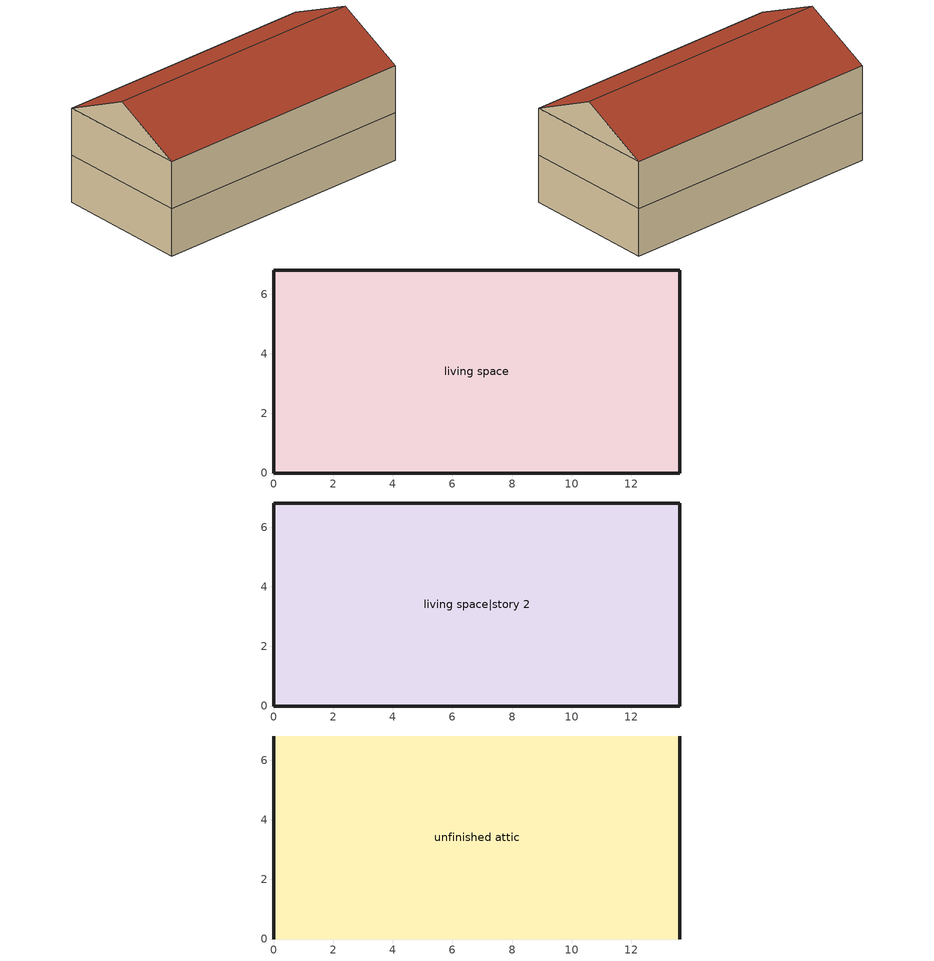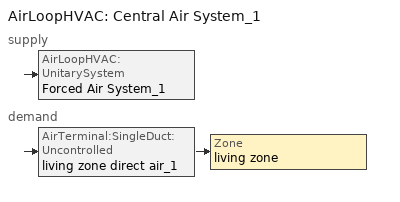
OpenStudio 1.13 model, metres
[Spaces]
living space
 floor ground: 0,0 0,6.82 13.63,6.82 13.63,0 z0
 wall outside: 0,6.82 0,0 13.63,0 13.63,6.82 0,6.82 z0:2.44
living space|story 2
 floor to living space: 0,0 0,6.82 13.63,6.82 13.63,0 z2.44
 wall outside: 0,6.82 0,0 13.63,0 13.63,6.82 0,6.82 z2.44:4.88
unfinished attic
 floor to living space|story 2: 0,6.82 13.63,6.82 13.63,0 0,0 z4.88
 wall outside: 0,3.41,6.58 0,6.82,4.88 0,0,4.88; 13.63,3.41,6.58 13.63,0,4.88 13.63,6.82,4.88
 roof outside: 13.63,3.41,6.58 0,3.41,6.58 0,0,4.88 13.63,0,4.88; 0,3.41,6.58 13.63,3.41,6.58 13.63,6.82,4.88 0,6.82,4.88
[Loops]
AirLoopHVAC 'Central Air System_1'
 supply: AirLoopHVAC:UnitarySystem 'Forced Air System_1'
 demand: AirTerminal:SingleDuct:Uncontrolled 'living zone direct air_1' > Zone 'living zone'
[Building]
Building: Standards Number of Stories=2; Standards Number of Above Ground Stories=2; Standards Building Type=SingleFamilyDetached; Standards Number of Living Units=1
[Site]
Denver Intl Ap_CO_USA: Latitude {deg}=39.83; Longitude {deg}=-104.65; Time Zone {hr}=-7; Elevation {m}=1650
[ClimateZones]
Climate Zone Institution Name 2=Building America; Climate Zone Document Year 2=0; Climate Zone Value 2=Cold
[SizingPeriod:DesignDay] Barometric Pressure {Pa}=83011; Sky Clearness=0; Rain Indicator=0; Snow Indicator=0; Day of Month=21; Daylight Saving Time Indicator=0; Humidity Indicating Type=Wetbulb; Dry-Bulb Temperature Range Modifier Type=DefaultMultipliers
Name | Maximum Dry-Bulb Temperature {C} | Daily Dry-Bulb Temperature Range {deltaC} | Humidity Indicating Conditions at Maximum Dry-Bulb | Wind Speed {m/s} | Wind Direction {deg} | Month | Day Type | Solar Model Indicator | ASHRAE Taub | ASHRAE Taud
Denver Intl Ap Ann Htg 99% Condns DB | -14 | 0 | -14 | 3.3 | 160 | 12 | WinterDesignDay | ASHRAEClearSky
Denver Intl Ap Ann Clg 1% Condns DB=>MWB | 33.2 | 15.2 | 15.6 | 4.2 | 80 | 7 | SummerDesignDay | ASHRAETau | 0.424 | 2.012
Denver Intl Ap Ann Clg 1% Condns WB=>MDB | 27 | 15.2 | 17.6 | 4.2 | 80 | 7 | SummerDesignDay | ASHRAETau | 0.424 | 2.012
[Site:WaterMainsTemperature]
Calculation Method=Correlation; Annual Average Outdoor Air Temperature {C}=10.8753; Maximum Difference In Monthly Average Outdoor Air Temperatures {deltaC}=23.1524
[Site:GroundTemperature:BuildingSurface]
6.71221, 4.9416, 4.79814, 5.63626, 9.00496, 12.3608, 15.2732, 17.1228, 17.2883, 15.7979, 12.9685, 9.71588
[Site:GroundTemperature:Deep]
10.8753, 10.8753, 10.8753, 10.8753, 10.8753, 10.8753, 10.8753, 10.8753, 10.8753, 10.8753, 10.8753, 10.8753
[ThermalZone] Use Ideal Air Loads=No
Name | Thermostat
living zone | living zone temperature setpoint
unfinished attic zone
[Sizing:Zone] Zone Cooling Design Supply Air Temperature Input Method=SupplyAirTemperature; Zone Cooling Design Supply Air Temperature {C}=14; Zone Cooling Design Supply Air Temperature Difference {deltaC}=11.11; Zone Heating Design Supply Air Temperature Input Method=SupplyAirTemperature; Zone Heating Design Supply Air Temperature {C}=40; Zone Heating Design Supply Air Temperature Difference {deltaC}=11.11; Zone Cooling Design Supply Air Humidity Ratio {kg-H2O/kg-air}=0.0085; Zone Heating Design Supply Air Humidity Ratio {kg-H2O/kg-air}=0.008; Cooling Design Air Flow Method=DesignDay; Heating Design Air Flow Method=DesignDay; Account for Dedicated Outdoor Air System=No; Dedicated Outdoor Air System Control Strategy=NeutralSupplyAir; Dedicated Outdoor Air Low Setpoint Temperature for Design {C}=autosize; Dedicated Outdoor Air High Setpoint Temperature for Design {C}=autosize
living zone; unfinished attic zone
[Zone equipment]
living zone: living zone direct air_1
[Space] Building Unit=unit 1
Name | Thermal Zone
living space; living space|story 2 | living zone
unfinished attic | unfinished attic zone
[BuildingUnit]
unit 1: Building Unit Type=Residential; Building Unit Feature Name 1=NumberOfBedrooms; Building Unit Feature Data Type 1=Integer; Building Unit Feature Value 1=3; Building Unit Feature Name 2=NumberOfBathrooms; Building Unit Feature Data Type 2=Double; Building Unit Feature Value 2=2; Building Unit Feature Name 3=UnitNumber; Building Unit Feature Data Type 3=Integer; Building Unit Feature Value 3=1
[GasEquipment:Definition]
residential clothes dryer gas: Design Level Calculation Method=EquipmentLevel; Design Level {W}=274.876; Fraction Latent=0.05; Fraction Radiant=0.06; Fraction Lost=0.85
[GasEquipment]
residential clothes dryer gas: Gas Equipment Definition=residential clothes dryer gas; Space or SpaceType=living space; Schedule=residential clothes dryer gas schedule
[ElectricEquipment:Definition]
residential clothes dryer electric: Design Level Calculation Method=EquipmentLevel; Design Level {W}=20.6896; Fraction Latent=0; Fraction Radiant=0.6; Fraction Lost=0
[ElectricEquipment]
residential clothes dryer electric: Electric Equipment Definition=residential clothes dryer electric; Space or SpaceType=living space; Schedule=residential clothes dryer gas schedule
[Coil:Heating:Gas]
Furnace Heating Coil_1: Availability Schedule=residential heating season; Gas Burner Efficiency=0.78; Nominal Capacity {W}=AutoSize; Parasitic Electric Load {W}=0; Parasitic Gas Load {W}=0
[Coil:Cooling:DX:SingleSpeed]
DX Cooling Coil_1: Availability Schedule=residential cooling season; Rated Total Cooling Capacity {W}=autosize; Rated Sensible Heat Ratio=autosize; Rated COP {W/W}=3.95054; Rated Air Flow Rate {m3/s}=autosize; Rated Evaporator Fan Power Per Volume Flow Rate {W/(m3/s)}=773.391; Total Cooling Capacity Function of Temperature Curve=Cool-Cap-fT; Total Cooling Capacity Function of Flow Fraction Curve=Cool-CAP-fFF; Energy Input Ratio Function of Temperature Curve=Cool-EIR-fT; Energy Input Ratio Function of Flow Fraction Curve=Cool-EIR-fFF; Part Load Fraction Correlation Curve=Cool-PLF-fPLR; Nominal Time for Condensate Removal to Begin {s}=1000; Ratio of Initial Moisture Evaporation Rate and Steady State Latent Capacity=1.5; Maximum Cycling Rate {cycles/hr}=3; Latent Capacity Time Constant {s}=45; Condenser Type=AirCooled; Evaporative Condenser Effectiveness=0; Evaporative Condenser Air Flow Rate {m3/s}=Autosize; Evaporative Condenser Pump Rated Power Consumption {W}=Autosize; Crankcase Heater Capacity {W}=0; Maximum Outdoor Dry-Bulb Temperature for Crankcase Heater Operation {C}=12.7778; Basin Heater Capacity {W/K}=0; Basin Heater Setpoint Temperature {C}=10
[Fan:OnOff]
Supply Fan_1: Availability Schedule=SupplyFanAvailability_1; Fan Efficiency=0.117562; Pressure Rise {Pa}=124.55; Maximum Flow Rate {m3/s}=autosize; Motor Efficiency=1; Motor In Airstream Fraction=1; Fan Power Ratio Function of Speed Ratio Curve=Fan On Off Power Curve 1; Fan Efficiency Ratio Function of Speed Ratio Curve=Fan On Off Efficiency Curve 1
[AirLoopHVAC:UnitarySystem]
Forced Air System_1: Control Type=Load; Controlling Zone or Thermostat Location=living zone; Dehumidification Control Type=None; Availability Schedule=Always On Discrete; Supply Fan=Supply Fan_1; Fan Placement=BlowThrough; Supply Air Fan Operating Mode Schedule=SupplyFanOperation_1; Heating Coil=Furnace Heating Coil_1; DX Heating Coil Sizing Ratio=1; Cooling Coil=DX Cooling Coil_1; Use DOAS DX Cooling Coil=No; DOAS DX Cooling Coil Leaving Minimum Air Temperature {C}=2; Latent Load Control=SensibleOnlyLoadControl; Supply Air Flow Rate During Cooling Operation {m3/s}=autosize; Supply Air Flow Rate During Heating Operation {m3/s}=autosize; Supply Air Flow Rate When No Cooling or Heating is Required {m3/s}=0; Maximum Supply Air Temperature {C}=48.8889; Maximum Outdoor Dry-Bulb Temperature for Supplemental Heater Operation {C}=21; Maximum Cycling Rate {cycles/hr}=2.5; Heat Pump Time Constant {s}=60; Fraction of On-Cycle Power Use=0.01; Heat Pump Fan Delay Time {s}=60; Ancilliary On-Cycle Electric Power {W}=0; Ancilliary Off-Cycle Electric Power {W}=0
[AirLoopHVAC]
Central Air System_1: Availability Schedule=Always On Discrete; Design Supply Air Flow Rate {m3/s}=AutoSize
[Sizing:System]
Central Air System_1: Type of Load to Size On=Sensible; Design Outdoor Air Flow Rate {m3/s}=Autosize; Minimum System Air Flow Ratio=0.3; Preheat Design Temperature {C}=7; Preheat Design Humidity Ratio {kg-H2O/kg-Air}=0.008; Precool Design Temperature {C}=12.8; Precool Design Humidity Ratio {kg-H2O/kg-Air}=0.008; Central Cooling Design Supply Air Temperature {C}=12.8; Central Heating Design Supply Air Temperature {C}=16.7; Sizing Option=NonCoincident; 100% Outdoor Air in Cooling=Yes; 100% Outdoor Air in Heating=Yes; Central Cooling Design Supply Air Humidity Ratio {kg-H2O/kg-Air}=0.0085; Central Heating Design Supply Air Humidity Ratio {kg-H2O/kg-Air}=0.008; Cooling Design Air Flow Method=DesignDay; Cooling Design Air Flow Rate {m3/s}=0; Heating Design Air Flow Method=DesignDay; Heating Design Air Flow Rate {m3/s}=0; System Outdoor Air Method=ZoneSum; Zone Maximum Outdoor Air Fraction=1; Cooling Supply Air Flow Rate Per Floor Area {m3/s-m2}=0.00996765; Cooling Fraction of Autosized Cooling Supply Air Flow Rate=1; Cooling Supply Air Flow Rate Per Unit Cooling Capacity {m3/s-W}=3.94755e-05; Heating Supply Air Flow Rate Per Floor Area {m3/s-m2}=0.00996765; Heating Fraction of Autosized Heating Supply Air Flow Rate=1; Heating Fraction of Autosized Cooling Supply Air Flow Rate=1; Heating Supply Air Flow Rate Per Unit Heating Capacity {m3/s-W}=3.15882e-05; Cooling Design Capacity Method=CoolingDesignCapacity; Cooling Design Capacity {W}=autosize; Cooling Design Capacity Per Floor Area {W/m2}=234.7; Fraction of Autosized Cooling Design Capacity=1; Heating Design Capacity Method=HeatingDesignCapacity; Heating Design Capacity {W}=autosize; Heating Design Capacity Per Floor Area {W/m2}=157; Fraction of Autosized Heating Design Capacity=1; Central Cooling Capacity Control Method=OnOff
[AirTerminal:SingleDuct:Uncontrolled]
living zone direct air_1: Availability Schedule=Always On Discrete; Maximum Air Flow Rate {m3/s}=AutoSize
[ThermostatSetpoint:DualSetpoint]
living zone temperature setpoint: Heating Setpoint Temperature Schedule=residential heating setpoint; Cooling Setpoint Temperature Schedule=residential cooling setpoint
[Schedule:Ruleset]
Name | Default Day Schedule | Summer Design Day Schedule | Winter Design Day Schedule
residential clothes dryer gas schedule | Schedule Day 1 | residential clothes dryer gas schedule summer 1 | residential clothes dryer gas schedule winter 1
residential heating season | Schedule Day 2 | residential heating season summer 1 | residential heating season winter 1
residential cooling season | Schedule Day 5 | residential cooling season summer 1 | residential cooling season winter 1
residential heating setpoint | Schedule Day 3 | residential heating setpoint summer 1 | residential heating setpoint winter 1
residential cooling setpoint | Schedule Day 4 | residential cooling setpoint summer 1 | residential cooling setpoint winter 1
[Schedule:Day]
Schedule Day 1; Schedule Day 2; Schedule Day 5; Schedule Day 3; Schedule Day 4: 24, 0, 0
residential clothes dryer gas schedule weekday1; residential clothes dryer gas schedule weekday2; residential clothes dryer gas schedule weekday3; residential clothes dryer gas schedule weekday4; residential clothes dryer gas schedule weekday5; residential clothes dryer gas schedule weekday6; residential clothes dryer gas schedule weekday7; residential clothes dryer gas schedule weekday8; residential clothes dryer gas schedule weekday9; residential clothes dryer gas schedule weekday10; residential clothes dryer gas schedule weekday11; residential clothes dryer gas schedule weekday12; residential clothes dryer gas schedule summer 1; residential clothes dryer gas schedule winter 1: 1, 0, 0.100913, 2, 0, 0.0605475, 3, 0, 0.040365, 4, 0, 0.0201825, 5, 0, 0.040365, 6, 0, 0.0605475, 7, 0, 0.16146, 8, 0, 0.32292, 9, 0, 0.48438, 10, 0, 0.686205, 11, 0, 0.787118, 12, 0, 0.817391, 13, 0, 0.746753, 14, 0, 0.676114, 15, 0, 0.575201, 16, 0, 0.615566, 17, 0, 0.555019, 18, 0, 0.544928, 19, 0, 0.514654, 20, 0, 0.514654, 21, 0, 0.524745, 22, 0, 0.544928, 23, 0, 0.444015, 24, 0, 0.24219
residential clothes dryer gas schedule weekend1; residential clothes dryer gas schedule weekend2; residential clothes dryer gas schedule weekend3; residential clothes dryer gas schedule weekend4; residential clothes dryer gas schedule weekend5; residential clothes dryer gas schedule weekend6; residential clothes dryer gas schedule weekend7; residential clothes dryer gas schedule weekend8; residential clothes dryer gas schedule weekend9; residential clothes dryer gas schedule weekend10; residential clothes dryer gas schedule weekend11; residential clothes dryer gas schedule weekend12: 1, 0, 0.123457, 2, 0, 0.0740741, 3, 0, 0.0493827, 4, 0, 0.0246914, 5, 0, 0.0493827, 6, 0, 0.0740741, 7, 0, 0.197531, 8, 0, 0.395062, 9, 0, 0.592593, 10, 0, 0.839506, 11, 0, 0.962963, 12, 0, 1, 13, 0, 0.91358, 14, 0, 0.82716, 15, 0, 0.703704, 16, 0, 0.753086, 17, 0, 0.679012, 18, 0, 0.666667, 19, 0, 0.62963, 20, 0, 0.62963, 21, 0, 0.641975, 22, 0, 0.666667, 23, 0, 0.54321, 24, 0, 0.296296
residential heating season allday1; residential heating season allday2; residential heating season allday3; residential heating season allday4; residential heating season allday5; residential heating season allday6; residential heating season allday10; residential heating season allday11; residential heating season allday12; residential heating season summer 1; residential heating season winter 1; residential cooling season allday5; residential cooling season allday6; residential cooling season allday7; residential cooling season allday8; residential cooling season allday9; residential cooling season allday10; residential cooling season summer 1: 1, 0, 1, 2, 0, 1, 3, 0, 1, 4, 0, 1, 5, 0, 1, 6, 0, 1, 7, 0, 1, 8, 0, 1, 9, 0, 1, 10, 0, 1, 11, 0, 1, 12, 0, 1, 13, 0, 1, 14, 0, 1, 15, 0, 1, 16, 0, 1, 17, 0, 1, 18, 0, 1, 19, 0, 1, 20, 0, 1, 21, 0, 1, 22, 0, 1, 23, 0, 1, 24, 0, 1
residential heating season allday7; residential heating season allday8; residential heating season allday9; residential cooling season allday1; residential cooling season allday2; residential cooling season allday3; residential cooling season allday4; residential cooling season allday11; residential cooling season allday12; residential cooling season winter 1: 1, 0, 0, 2, 0, 0, 3, 0, 0, 4, 0, 0, 5, 0, 0, 6, 0, 0, 7, 0, 0, 8, 0, 0, 9, 0, 0, 10, 0, 0, 11, 0, 0, 12, 0, 0, 13, 0, 0, 14, 0, 0, 15, 0, 0, 16, 0, 0, 17, 0, 0, 18, 0, 0, 19, 0, 0, 20, 0, 0, 21, 0, 0, 22, 0, 0, 23, 0, 0, 24, 0, 0
residential heating setpoint allday1; residential heating setpoint allday2; residential heating setpoint allday3; residential heating setpoint allday4; residential heating setpoint allday5; residential heating setpoint allday6; residential heating setpoint allday10; residential heating setpoint allday11; residential heating setpoint allday12; residential heating setpoint summer 1; residential heating setpoint winter 1: 1, 0, 21.6667, 2, 0, 21.6667, 3, 0, 21.6667, 4, 0, 21.6667, 5, 0, 21.6667, 6, 0, 21.6667, 7, 0, 21.6667, 8, 0, 21.6667, 9, 0, 21.6667, 10, 0, 21.6667, 11, 0, 21.6667, 12, 0, 21.6667, 13, 0, 21.6667, 14, 0, 21.6667, 15, 0, 21.6667, 16, 0, 21.6667, 17, 0, 21.6667, 18, 0, 21.6667, 19, 0, 21.6667, 20, 0, 21.6667, 21, 0, 21.6667, 22, 0, 21.6667, 23, 0, 21.6667, 24, 0, 21.6667
residential heating setpoint allday7; residential heating setpoint allday8; residential heating setpoint allday9: 1, 0, -10000, 2, 0, -10000, 3, 0, -10000, 4, 0, -10000, 5, 0, -10000, 6, 0, -10000, 7, 0, -10000, 8, 0, -10000, 9, 0, -10000, 10, 0, -10000, 11, 0, -10000, 12, 0, -10000, 13, 0, -10000, 14, 0, -10000, 15, 0, -10000, 16, 0, -10000, 17, 0, -10000, 18, 0, -10000, 19, 0, -10000, 20, 0, -10000, 21, 0, -10000, 22, 0, -10000, 23, 0, -10000, 24, 0, -10000
residential cooling setpoint allday1; residential cooling setpoint allday2; residential cooling setpoint allday3; residential cooling setpoint allday4; residential cooling setpoint allday11; residential cooling setpoint allday12; residential cooling setpoint winter 1: 1, 0, 10000, 2, 0, 10000, 3, 0, 10000, 4, 0, 10000, 5, 0, 10000, 6, 0, 10000, 7, 0, 10000, 8, 0, 10000, 9, 0, 10000, 10, 0, 10000, 11, 0, 10000, 12, 0, 10000, 13, 0, 10000, 14, 0, 10000, 15, 0, 10000, 16, 0, 10000, 17, 0, 10000, 18, 0, 10000, 19, 0, 10000, 20, 0, 10000, 21, 0, 10000, 22, 0, 10000, 23, 0, 10000, 24, 0, 10000
residential cooling setpoint allday5; residential cooling setpoint allday6; residential cooling setpoint allday7; residential cooling setpoint allday8; residential cooling setpoint allday9; residential cooling setpoint allday10; residential cooling setpoint summer 1: 1, 0, 24.4444, 2, 0, 24.4444, 3, 0, 24.4444, 4, 0, 24.4444, 5, 0, 24.4444, 6, 0, 24.4444, 7, 0, 24.4444, 8, 0, 24.4444, 9, 0, 24.4444, 10, 0, 24.4444, 11, 0, 24.4444, 12, 0, 24.4444, 13, 0, 24.4444, 14, 0, 24.4444, 15, 0, 24.4444, 16, 0, 24.4444, 17, 0, 24.4444, 18, 0, 24.4444, 19, 0, 24.4444, 20, 0, 24.4444, 21, 0, 24.4444, 22, 0, 24.4444, 23, 0, 24.4444, 24, 0, 24.4444
[Schedule:Rule] Date Specification Type=DateRange; Start Day=1
Name | Schedule Ruleset | Rule Order | Day Schedule | Apply Sunday | Apply Monday | Apply Tuesday | Apply Wednesday | Apply Thursday | Apply Friday | Apply Saturday | Start Month | End Month | End Day
residential clothes dryer gas schedule weekday ruleset1 | residential clothes dryer gas schedule | 23 | residential clothes dryer gas schedule weekday1 | No | Yes | Yes | Yes | Yes | Yes | No | 1 | 1 | 31
residential clothes dryer gas schedule weekend ruleset1 | residential clothes dryer gas schedule | 22 | residential clothes dryer gas schedule weekend1 | Yes | No | No | No | No | No | Yes | 1 | 1 | 31
residential clothes dryer gas schedule weekday ruleset2 | residential clothes dryer gas schedule | 21 | residential clothes dryer gas schedule weekday2 | No | Yes | Yes | Yes | Yes | Yes | No | 2 | 2 | 28
residential clothes dryer gas schedule weekend ruleset2 | residential clothes dryer gas schedule | 20 | residential clothes dryer gas schedule weekend2 | Yes | No | No | No | No | No | Yes | 2 | 2 | 28
residential clothes dryer gas schedule weekday ruleset3 | residential clothes dryer gas schedule | 19 | residential clothes dryer gas schedule weekday3 | No | Yes | Yes | Yes | Yes | Yes | No | 3 | 3 | 31
residential clothes dryer gas schedule weekend ruleset3 | residential clothes dryer gas schedule | 18 | residential clothes dryer gas schedule weekend3 | Yes | No | No | No | No | No | Yes | 3 | 3 | 31
residential clothes dryer gas schedule weekday ruleset4 | residential clothes dryer gas schedule | 17 | residential clothes dryer gas schedule weekday4 | No | Yes | Yes | Yes | Yes | Yes | No | 4 | 4 | 30
residential clothes dryer gas schedule weekend ruleset4 | residential clothes dryer gas schedule | 16 | residential clothes dryer gas schedule weekend4 | Yes | No | No | No | No | No | Yes | 4 | 4 | 30
residential clothes dryer gas schedule weekday ruleset5 | residential clothes dryer gas schedule | 15 | residential clothes dryer gas schedule weekday5 | No | Yes | Yes | Yes | Yes | Yes | No | 5 | 5 | 31
residential clothes dryer gas schedule weekend ruleset5 | residential clothes dryer gas schedule | 14 | residential clothes dryer gas schedule weekend5 | Yes | No | No | No | No | No | Yes | 5 | 5 | 31
residential clothes dryer gas schedule weekday ruleset6 | residential clothes dryer gas schedule | 13 | residential clothes dryer gas schedule weekday6 | No | Yes | Yes | Yes | Yes | Yes | No | 6 | 6 | 30
residential clothes dryer gas schedule weekend ruleset6 | residential clothes dryer gas schedule | 12 | residential clothes dryer gas schedule weekend6 | Yes | No | No | No | No | No | Yes | 6 | 6 | 30
residential clothes dryer gas schedule weekday ruleset7 | residential clothes dryer gas schedule | 11 | residential clothes dryer gas schedule weekday7 | No | Yes | Yes | Yes | Yes | Yes | No | 7 | 7 | 31
residential clothes dryer gas schedule weekend ruleset7 | residential clothes dryer gas schedule | 10 | residential clothes dryer gas schedule weekend7 | Yes | No | No | No | No | No | Yes | 7 | 7 | 31
residential clothes dryer gas schedule weekday ruleset8 | residential clothes dryer gas schedule | 9 | residential clothes dryer gas schedule weekday8 | No | Yes | Yes | Yes | Yes | Yes | No | 8 | 8 | 31
residential clothes dryer gas schedule weekend ruleset8 | residential clothes dryer gas schedule | 8 | residential clothes dryer gas schedule weekend8 | Yes | No | No | No | No | No | Yes | 8 | 8 | 31
residential clothes dryer gas schedule weekday ruleset9 | residential clothes dryer gas schedule | 7 | residential clothes dryer gas schedule weekday9 | No | Yes | Yes | Yes | Yes | Yes | No | 9 | 9 | 30
residential clothes dryer gas schedule weekend ruleset9 | residential clothes dryer gas schedule | 6 | residential clothes dryer gas schedule weekend9 | Yes | No | No | No | No | No | Yes | 9 | 9 | 30
residential clothes dryer gas schedule weekday ruleset10 | residential clothes dryer gas schedule | 5 | residential clothes dryer gas schedule weekday10 | No | Yes | Yes | Yes | Yes | Yes | No | 10 | 10 | 31
residential clothes dryer gas schedule weekend ruleset10 | residential clothes dryer gas schedule | 4 | residential clothes dryer gas schedule weekend10 | Yes | No | No | No | No | No | Yes | 10 | 10 | 31
residential clothes dryer gas schedule weekday ruleset11 | residential clothes dryer gas schedule | 3 | residential clothes dryer gas schedule weekday11 | No | Yes | Yes | Yes | Yes | Yes | No | 11 | 11 | 30
residential clothes dryer gas schedule weekend ruleset11 | residential clothes dryer gas schedule | 2 | residential clothes dryer gas schedule weekend11 | Yes | No | No | No | No | No | Yes | 11 | 11 | 30
residential clothes dryer gas schedule weekday ruleset12 | residential clothes dryer gas schedule | 1 | residential clothes dryer gas schedule weekday12 | No | Yes | Yes | Yes | Yes | Yes | No | 12 | 12 | 31
residential clothes dryer gas schedule weekend ruleset12 | residential clothes dryer gas schedule | 0 | residential clothes dryer gas schedule weekend12 | Yes | No | No | No | No | No | Yes | 12 | 12 | 31
residential heating season allday ruleset1 | residential heating season | 11 | residential heating season allday1 | Yes | Yes | Yes | Yes | Yes | Yes | Yes | 1 | 1 | 31
residential heating season allday ruleset2 | residential heating season | 10 | residential heating season allday2 | Yes | Yes | Yes | Yes | Yes | Yes | Yes | 2 | 2 | 28
residential heating season allday ruleset3 | residential heating season | 9 | residential heating season allday3 | Yes | Yes | Yes | Yes | Yes | Yes | Yes | 3 | 3 | 31
residential heating season allday ruleset4 | residential heating season | 8 | residential heating season allday4 | Yes | Yes | Yes | Yes | Yes | Yes | Yes | 4 | 4 | 30
residential heating season allday ruleset5 | residential heating season | 7 | residential heating season allday5 | Yes | Yes | Yes | Yes | Yes | Yes | Yes | 5 | 5 | 31
residential heating season allday ruleset6 | residential heating season | 6 | residential heating season allday6 | Yes | Yes | Yes | Yes | Yes | Yes | Yes | 6 | 6 | 30
residential heating season allday ruleset7 | residential heating season | 5 | residential heating season allday7 | Yes | Yes | Yes | Yes | Yes | Yes | Yes | 7 | 7 | 31
residential heating season allday ruleset8 | residential heating season | 4 | residential heating season allday8 | Yes | Yes | Yes | Yes | Yes | Yes | Yes | 8 | 8 | 31
residential heating season allday ruleset9 | residential heating season | 3 | residential heating season allday9 | Yes | Yes | Yes | Yes | Yes | Yes | Yes | 9 | 9 | 30
residential heating season allday ruleset10 | residential heating season | 2 | residential heating season allday10 | Yes | Yes | Yes | Yes | Yes | Yes | Yes | 10 | 10 | 31
residential heating season allday ruleset11 | residential heating season | 1 | residential heating season allday11 | Yes | Yes | Yes | Yes | Yes | Yes | Yes | 11 | 11 | 30
residential heating season allday ruleset12 | residential heating season | 0 | residential heating season allday12 | Yes | Yes | Yes | Yes | Yes | Yes | Yes | 12 | 12 | 31
residential cooling season allday ruleset1 | residential cooling season | 11 | residential cooling season allday1 | Yes | Yes | Yes | Yes | Yes | Yes | Yes | 1 | 1 | 31
residential cooling season allday ruleset2 | residential cooling season | 10 | residential cooling season allday2 | Yes | Yes | Yes | Yes | Yes | Yes | Yes | 2 | 2 | 28
residential cooling season allday ruleset3 | residential cooling season | 9 | residential cooling season allday3 | Yes | Yes | Yes | Yes | Yes | Yes | Yes | 3 | 3 | 31
residential cooling season allday ruleset4 | residential cooling season | 8 | residential cooling season allday4 | Yes | Yes | Yes | Yes | Yes | Yes | Yes | 4 | 4 | 30
residential cooling season allday ruleset5 | residential cooling season | 7 | residential cooling season allday5 | Yes | Yes | Yes | Yes | Yes | Yes | Yes | 5 | 5 | 31
residential cooling season allday ruleset6 | residential cooling season | 6 | residential cooling season allday6 | Yes | Yes | Yes | Yes | Yes | Yes | Yes | 6 | 6 | 30
residential cooling season allday ruleset7 | residential cooling season | 5 | residential cooling season allday7 | Yes | Yes | Yes | Yes | Yes | Yes | Yes | 7 | 7 | 31
residential cooling season allday ruleset8 | residential cooling season | 4 | residential cooling season allday8 | Yes | Yes | Yes | Yes | Yes | Yes | Yes | 8 | 8 | 31
residential cooling season allday ruleset9 | residential cooling season | 3 | residential cooling season allday9 | Yes | Yes | Yes | Yes | Yes | Yes | Yes | 9 | 9 | 30
residential cooling season allday ruleset10 | residential cooling season | 2 | residential cooling season allday10 | Yes | Yes | Yes | Yes | Yes | Yes | Yes | 10 | 10 | 31
residential cooling season allday ruleset11 | residential cooling season | 1 | residential cooling season allday11 | Yes | Yes | Yes | Yes | Yes | Yes | Yes | 11 | 11 | 30
residential cooling season allday ruleset12 | residential cooling season | 0 | residential cooling season allday12 | Yes | Yes | Yes | Yes | Yes | Yes | Yes | 12 | 12 | 31
residential heating setpoint allday ruleset1 | residential heating setpoint | 11 | residential heating setpoint allday1 | Yes | Yes | Yes | Yes | Yes | Yes | Yes | 1 | 1 | 31
residential heating setpoint allday ruleset2 | residential heating setpoint | 10 | residential heating setpoint allday2 | Yes | Yes | Yes | Yes | Yes | Yes | Yes | 2 | 2 | 28
residential heating setpoint allday ruleset3 | residential heating setpoint | 9 | residential heating setpoint allday3 | Yes | Yes | Yes | Yes | Yes | Yes | Yes | 3 | 3 | 31
residential heating setpoint allday ruleset4 | residential heating setpoint | 8 | residential heating setpoint allday4 | Yes | Yes | Yes | Yes | Yes | Yes | Yes | 4 | 4 | 30
residential heating setpoint allday ruleset5 | residential heating setpoint | 7 | residential heating setpoint allday5 | Yes | Yes | Yes | Yes | Yes | Yes | Yes | 5 | 5 | 31
residential heating setpoint allday ruleset6 | residential heating setpoint | 6 | residential heating setpoint allday6 | Yes | Yes | Yes | Yes | Yes | Yes | Yes | 6 | 6 | 30
residential heating setpoint allday ruleset7 | residential heating setpoint | 5 | residential heating setpoint allday7 | Yes | Yes | Yes | Yes | Yes | Yes | Yes | 7 | 7 | 31
residential heating setpoint allday ruleset8 | residential heating setpoint | 4 | residential heating setpoint allday8 | Yes | Yes | Yes | Yes | Yes | Yes | Yes | 8 | 8 | 31
residential heating setpoint allday ruleset9 | residential heating setpoint | 3 | residential heating setpoint allday9 | Yes | Yes | Yes | Yes | Yes | Yes | Yes | 9 | 9 | 30
residential heating setpoint allday ruleset10 | residential heating setpoint | 2 | residential heating setpoint allday10 | Yes | Yes | Yes | Yes | Yes | Yes | Yes | 10 | 10 | 31
residential heating setpoint allday ruleset11 | residential heating setpoint | 1 | residential heating setpoint allday11 | Yes | Yes | Yes | Yes | Yes | Yes | Yes | 11 | 11 | 30
residential heating setpoint allday ruleset12 | residential heating setpoint | 0 | residential heating setpoint allday12 | Yes | Yes | Yes | Yes | Yes | Yes | Yes | 12 | 12 | 31
residential cooling setpoint allday ruleset1 | residential cooling setpoint | 11 | residential cooling setpoint allday1 | Yes | Yes | Yes | Yes | Yes | Yes | Yes | 1 | 1 | 31
residential cooling setpoint allday ruleset2 | residential cooling setpoint | 10 | residential cooling setpoint allday2 | Yes | Yes | Yes | Yes | Yes | Yes | Yes | 2 | 2 | 28
residential cooling setpoint allday ruleset3 | residential cooling setpoint | 9 | residential cooling setpoint allday3 | Yes | Yes | Yes | Yes | Yes | Yes | Yes | 3 | 3 | 31
residential cooling setpoint allday ruleset4 | residential cooling setpoint | 8 | residential cooling setpoint allday4 | Yes | Yes | Yes | Yes | Yes | Yes | Yes | 4 | 4 | 30
residential cooling setpoint allday ruleset5 | residential cooling setpoint | 7 | residential cooling setpoint allday5 | Yes | Yes | Yes | Yes | Yes | Yes | Yes | 5 | 5 | 31
residential cooling setpoint allday ruleset6 | residential cooling setpoint | 6 | residential cooling setpoint allday6 | Yes | Yes | Yes | Yes | Yes | Yes | Yes | 6 | 6 | 30
residential cooling setpoint allday ruleset7 | residential cooling setpoint | 5 | residential cooling setpoint allday7 | Yes | Yes | Yes | Yes | Yes | Yes | Yes | 7 | 7 | 31
residential cooling setpoint allday ruleset8 | residential cooling setpoint | 4 | residential cooling setpoint allday8 | Yes | Yes | Yes | Yes | Yes | Yes | Yes | 8 | 8 | 31
residential cooling setpoint allday ruleset9 | residential cooling setpoint | 3 | residential cooling setpoint allday9 | Yes | Yes | Yes | Yes | Yes | Yes | Yes | 9 | 9 | 30
residential cooling setpoint allday ruleset10 | residential cooling setpoint | 2 | residential cooling setpoint allday10 | Yes | Yes | Yes | Yes | Yes | Yes | Yes | 10 | 10 | 31
residential cooling setpoint allday ruleset11 | residential cooling setpoint | 1 | residential cooling setpoint allday11 | Yes | Yes | Yes | Yes | Yes | Yes | Yes | 11 | 11 | 30
residential cooling setpoint allday ruleset12 | residential cooling setpoint | 0 | residential cooling setpoint allday12 | Yes | Yes | Yes | Yes | Yes | Yes | Yes | 12 | 12 | 31
[Schedule:Constant]
Name | Value
Always On Discrete; SupplyFanAvailability_1 | 1
SupplyFanOperation_1 | 0
[Curve:Exponent]
Fan On Off Power Curve 1: Coefficient1 Constant=1; Coefficient2 Constant=0; Coefficient3 Constant=0; Minimum Value of x=0; Maximum Value of x=1
[Curve:Cubic]
Fan On Off Efficiency Curve 1: Coefficient1 Constant=1; Coefficient2 x=0; Coefficient3 x**2=0; Coefficient4 x**3=0; Minimum Value of x=0; Maximum Value of x=1
[Curve:Biquadratic] Minimum Value of x=13.88; Maximum Value of x=23.88; Minimum Value of y=18.33; Maximum Value of y=51.66
Name | Coefficient1 Constant | Coefficient2 x | Coefficient3 x**2 | Coefficient4 y | Coefficient5 y**2 | Coefficient6 x*y
Cool-Cap-fT | 1.5509 | -0.0750501 | 0.00309714 | 0.00240111 | -5.0544e-05 | -0.000427281
Cool-EIR-fT | -0.304283 | 0.118048 | -0.00342467 | -0.00626191 | 0.000695427 | -0.000469975
[Curve:Quadratic] Minimum Value of x=0
Name | Coefficient1 Constant | Coefficient2 x | Coefficient3 x**2 | Maximum Value of x | Minimum Curve Output | Maximum Curve Output
Cool-PLF-fPLR | 0.93 | 0.07 | 0 | 1 | 0.7 | 1
Cool-CAP-fFF | 0.718605 | 0.4101 | -0.128705 | 2 | 0 | 2
Cool-EIR-fFF | 1.323 | -0.477711 | 0.154712 | 2 | 0 | 2
